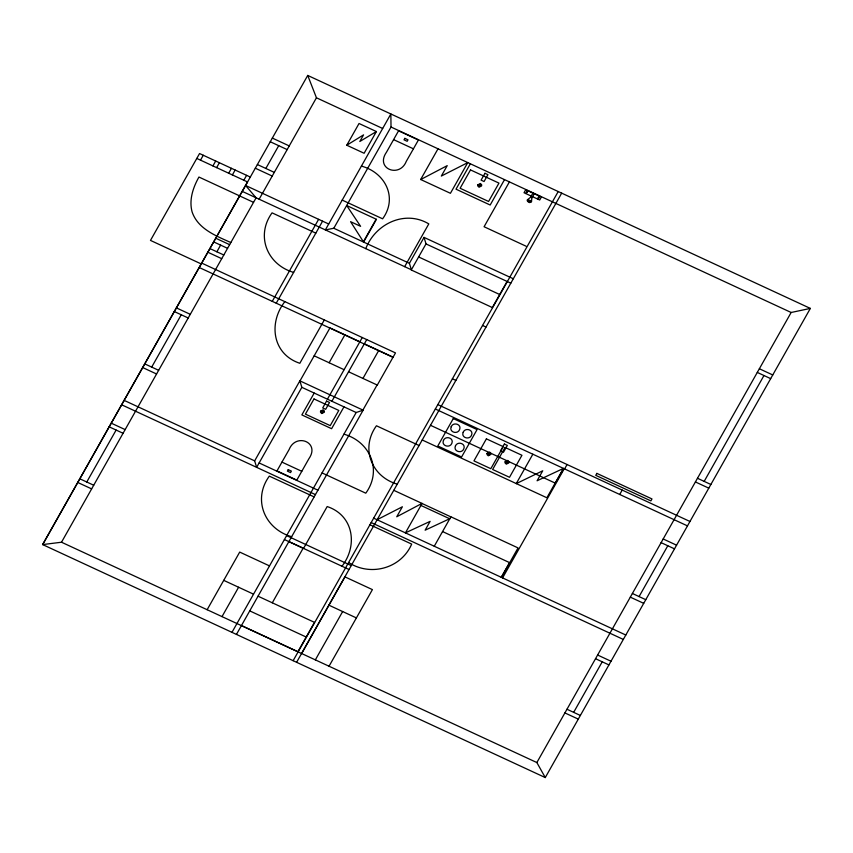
<?xml version="1.0" encoding="UTF-8"?>
<svg xmlns="http://www.w3.org/2000/svg" width="853" height="853" viewBox="0 0 853 853"><rect width="100%" height="100%" fill="white"/><g stroke="black" fill="none" stroke-linecap="round" stroke-linejoin="round"><path stroke-width="1.28" d="M200.498 160.151L203.27 155.257M212.93 165.908L215.692 161.014M216.63 167.625L219.392 162.731M228.679 173.212L231.451 168.318M232.389 174.929L235.151 170.035M243.841 180.239L246.602 175.345M307.73 75.437L42.65 544.587L545.27 777.563L810.35 308.413L307.73 75.437L316.442 97.786L382.666 128.483M86.771 482.009L116.125 430.061M151.695 367.099L181.262 314.778M216.865 251.784L220.628 245.12M265.837 168.468L278.718 145.671M196.798 158.434L247.541 181.956L42.65 544.587L61.512 542.22L256.113 197.811L245.557 185.464L328.704 224.008M259.141 199.207L316.442 97.786M346.766 145.223L359.038 123.493L376.397 131.543L364.124 153.263L346.766 145.223L363.559 134.87L359.817 141.491L376.397 131.543M272.267 301.354L318.617 219.328M276.233 303.199L322.583 221.172M284.849 301.631C268.29 322.818 272.267 354.123 299.829 363.293L324.332 319.928M333.8 228.263L391.015 127.012L390.866 113.971L325.366 229.905L333.8 228.263L409.397 263.3L411.37 269.772L242.231 191.371M413.428 148.817L418.396 140.02L398.564 130.818L386.473 152.229C374.915 168.713 399.513 178.394 406.263 161.398L413.428 148.817L393.596 139.625M363.879 240.909L375.576 220.191M365.777 248.639C375.288 223.881 404.866 209.561 428.803 223.891L404.653 266.658M299.872 380.854L301.845 387.326L256.636 467.348L254.652 460.876L299.872 380.854L363.133 410.176L236.441 634.419M299.989 380.907L329.972 327.904L359.838 341.754M437.984 148.859L420.668 179.503L450.427 193.3L467.743 162.646L441.332 176.059L447.217 165.642L420.721 179.525M329.13 362.749L344.9 334.824M314.203 393.052L301.855 414.91L331.614 428.707L343.962 406.849M281.948 462.113L276.98 470.909L296.812 480.111L308.903 458.701C320.461 442.217 295.874 432.535 289.124 449.531L281.948 462.113L301.781 471.304M207.14 609.724L239.704 552.083L269.452 565.88M327.435 399.183L362.269 337.521M409.397 263.3L424.037 237.39L513.314 278.76M331.892 401.251L366.737 339.59M470.323 163.84L456.014 189.185L490.176 205.019L504.496 179.674M424.037 237.39L426.02 243.862L411.263 269.974L492.341 307.549L507.066 281.49M222.015 616.612L238.605 587.248M362.951 378.433L378.721 350.508M231.973 632.34L356.181 412.511L363.133 410.176M362.909 410.069L377.079 384.98M509.412 181.892L484.077 226.749L526.088 246.218M272.299 602.804L303.156 548.191L288.943 541.602M303.529 548.415L327.179 506.554C353.771 515.425 357.983 545.643 341.978 566.232M525.672 193.503L527.399 190.539M532.912 193.087L530.523 197.31L527.41 199.794L527.165 200.658L528.433 202.129L529.702 202.598L531.472 201.671L531.867 197.928L534.245 193.716M538.115 199.271L539.8 196.286M293.133 660.691L558.214 191.541M296.599 662.301L561.679 193.151M301.653 653.526L344.932 576.873L372.42 589.615L329.045 666.225M315.354 659.87L342.65 611.548M434.252 546.24L450.896 516.801L518.038 547.914L501.447 577.278M516.257 483.576L532.848 454.212M501.255 577.3L509.55 562.617L442.547 531.558M563.63 468.478L555.335 483.161L430.509 425.306M502.577 577.918L564.249 468.766M564.59 468.926L567.085 464.522M619.726 494.484L622.21 490.07M545.27 777.563L536.857 762.55L791.157 312.486L810.35 308.413M573.664 712.351L602.229 661.811M639.078 596.578L667.803 545.749M704.173 481.38L763.979 375.523M422.011 503.409L396.741 516.769L402.381 506.778L377.186 519.68M516.31 483.598L542.743 470.781L537.102 480.772L563.47 468.404L546.88 497.768L422.214 439.988M449.84 518.667L425.135 530.182L430.115 521.375L405.442 532.848L422.064 503.43L393.777 490.315M391.015 127.012L791.157 312.486M531.216 196.083L524.03 192.746L525.715 189.761L541.388 197.022L539.704 200.007L532.56 196.702M530.694 197L532.037 197.629M361.416 166.1C385.151 172.498 398.106 197.661 382.613 218.816L342.202 200.092M272.331 138.079L289.242 145.916M270.262 141.758L287.173 149.595M759.362 368.752L772.754 374.957M757.283 372.42L770.675 378.625M257.382 164.544L274.293 172.381M425.988 243.915L510.819 283.164M255.314 168.212L272.224 176.059M250.313 177.061L199.559 153.54L150.48 240.407L201.287 263.961M418.62 256.945L499.698 294.52M253.544 202.353L198.941 177.04C193.055 187.5 188.854 199.911 192.096 211.896C197.789 228.828 215.937 235.886 230.843 242.529M315.813 233.136L272.054 212.855C255.399 235.769 267.17 264.697 293.624 272.406M482.553 325.451L486.018 327.062M215.756 238.232L229.638 244.662M213.676 241.9L227.57 248.33M209.913 248.564L223.806 254.994M697.477 478.277L710.869 484.483M207.844 252.232L221.727 258.672M695.408 481.945L708.79 488.151M452.399 378.796L455.875 380.406M201.703 263.087L395.483 352.918L392.998 357.322L199.218 267.501M364.38 343.855L393.073 357.162L377.303 385.076L348.557 371.759M437.824 404.61L689.96 521.482M435.339 409.014L687.475 525.885M314.171 355.818L344.058 369.669M176.39 307.89L190.283 314.32M174.321 311.558L188.204 317.998M663.186 538.979L676.568 545.184M661.107 542.647L674.499 548.852M301.845 387.326L356.181 412.511M419.079 445.533L376.45 425.775C360.243 448.102 371.364 476.528 397.242 484.173M343.94 434.166C370.234 441.715 382.464 470.291 365.777 493.183L322.05 472.914M144.754 363.879L158.647 370.319M632.382 593.475L645.774 599.68M142.675 367.558L156.568 373.987M630.314 597.143L643.706 603.348M422.032 503.483L450.864 516.854M420.924 505.445L449.766 518.805M124.133 400.377L254.652 460.876M259.12 462.944L317.924 490.198M373.667 518.155L625.803 635.027M121.648 404.78L315.429 494.601M371.172 522.558L623.319 639.43M314.139 496.894L269.324 476.123C252.243 499.591 264.665 528.945 291.641 536.708M369.946 524.744L411.679 544.097C401.198 568.471 370.554 576.809 348.61 562.511M111.253 423.163L125.146 429.603M109.184 426.841L123.077 433.281M597.612 655.029L610.993 661.235M595.533 658.708L608.925 664.913M286.619 535.631L351.244 565.592M284.401 539.554L349.037 569.505M79.83 478.8L93.713 485.229M77.751 482.467L91.644 488.897M566.968 709.248L580.36 715.454M564.899 712.916L578.291 719.122M328.927 605.182L356.426 617.935M223.731 580.36L253.49 594.146M258.032 596.194L314.49 622.359L297.9 651.724L241.442 625.558M249.737 610.876L306.195 637.042M61.512 542.22L536.857 762.55M321.368 411.391L322.082 412.745L323.543 411.967L322.839 410.624L321.368 411.391M487.852 453.647L488.556 454.99L490.027 454.222L489.313 452.868L487.852 453.647M477.819 184.856L477.808 186.007L479.066 187.223L481.636 185.869L481.636 184.717L480.388 183.512L477.819 184.856M487.031 453.433L487.02 454.574L488.279 455.79L490.848 454.436L490.848 453.295L489.601 452.079L487.031 453.433M505.093 461.804L505.083 462.944L506.341 464.16L508.9 462.806L508.91 461.665L507.663 460.449L505.093 461.804M505.904 462.017L506.618 463.36L508.089 462.593L507.375 461.238L505.904 462.017M320.547 411.178L320.547 412.33L321.794 413.534L324.364 412.18L324.375 411.039L323.116 409.824L320.547 411.178M478.64 185.069L479.343 186.423L480.815 185.655L480.1 184.301L478.64 185.069M443.464 440.436C441.097 445.948 449.883 448.465 451.834 443.357C454.212 437.845 445.415 435.329 443.464 440.436M451.205 426.735C448.838 432.247 457.634 434.763 459.575 429.656C461.953 424.144 453.156 421.627 451.205 426.735M455.427 445.98C453.05 451.493 461.846 454.009 463.787 448.902C466.164 443.389 457.379 440.873 455.427 445.98M463.168 432.279C460.791 437.781 469.587 440.308 471.538 435.19C473.905 429.688 465.12 427.172 463.168 432.279M404.844 138.346L404.002 139.828L407.158 141.289L407.99 139.807L404.844 138.346M376.45 219.317L363.591 242.071L350.583 221.673L360.606 226.322L346.691 205.52L376.45 219.317M314 398.948L305.427 414.131L330.228 425.626L338.801 410.442L314 398.948M326.571 401.081L322.701 407.937L325.675 409.312L329.546 402.467L326.571 401.081M288.229 469.64L287.386 471.123L290.542 472.583L291.374 471.101L288.229 469.64M470.493 169.907L460.119 188.268L488.588 201.468L498.962 183.107L470.493 169.907M484.952 173.287L481.081 180.143L484.056 181.518L487.927 174.673L484.952 173.287M527.463 192.106C527.186 193.364 525.864 191.403 527.463 192.106M538.371 197.16C537.369 198.077 539.917 197.971 538.371 197.16M453.284 418.567L437.802 445.98L461.58 456.995L477.062 429.592L453.284 418.567M486.391 438.858L473.948 460.876L490.827 468.702L503.27 446.673L486.391 438.858M504.368 444.04L500.498 450.896L503.473 452.271L507.343 445.415L504.368 444.04M505.072 447.452L492.629 469.481L509.508 477.296L521.951 455.278L505.072 447.452M596.865 473.383L595.757 475.345L650.892 500.892L651.991 498.941L596.865 473.383M527.559 199.602C527.815 203.43 536.377 201.788 527.474 199.719"/></g></svg>
